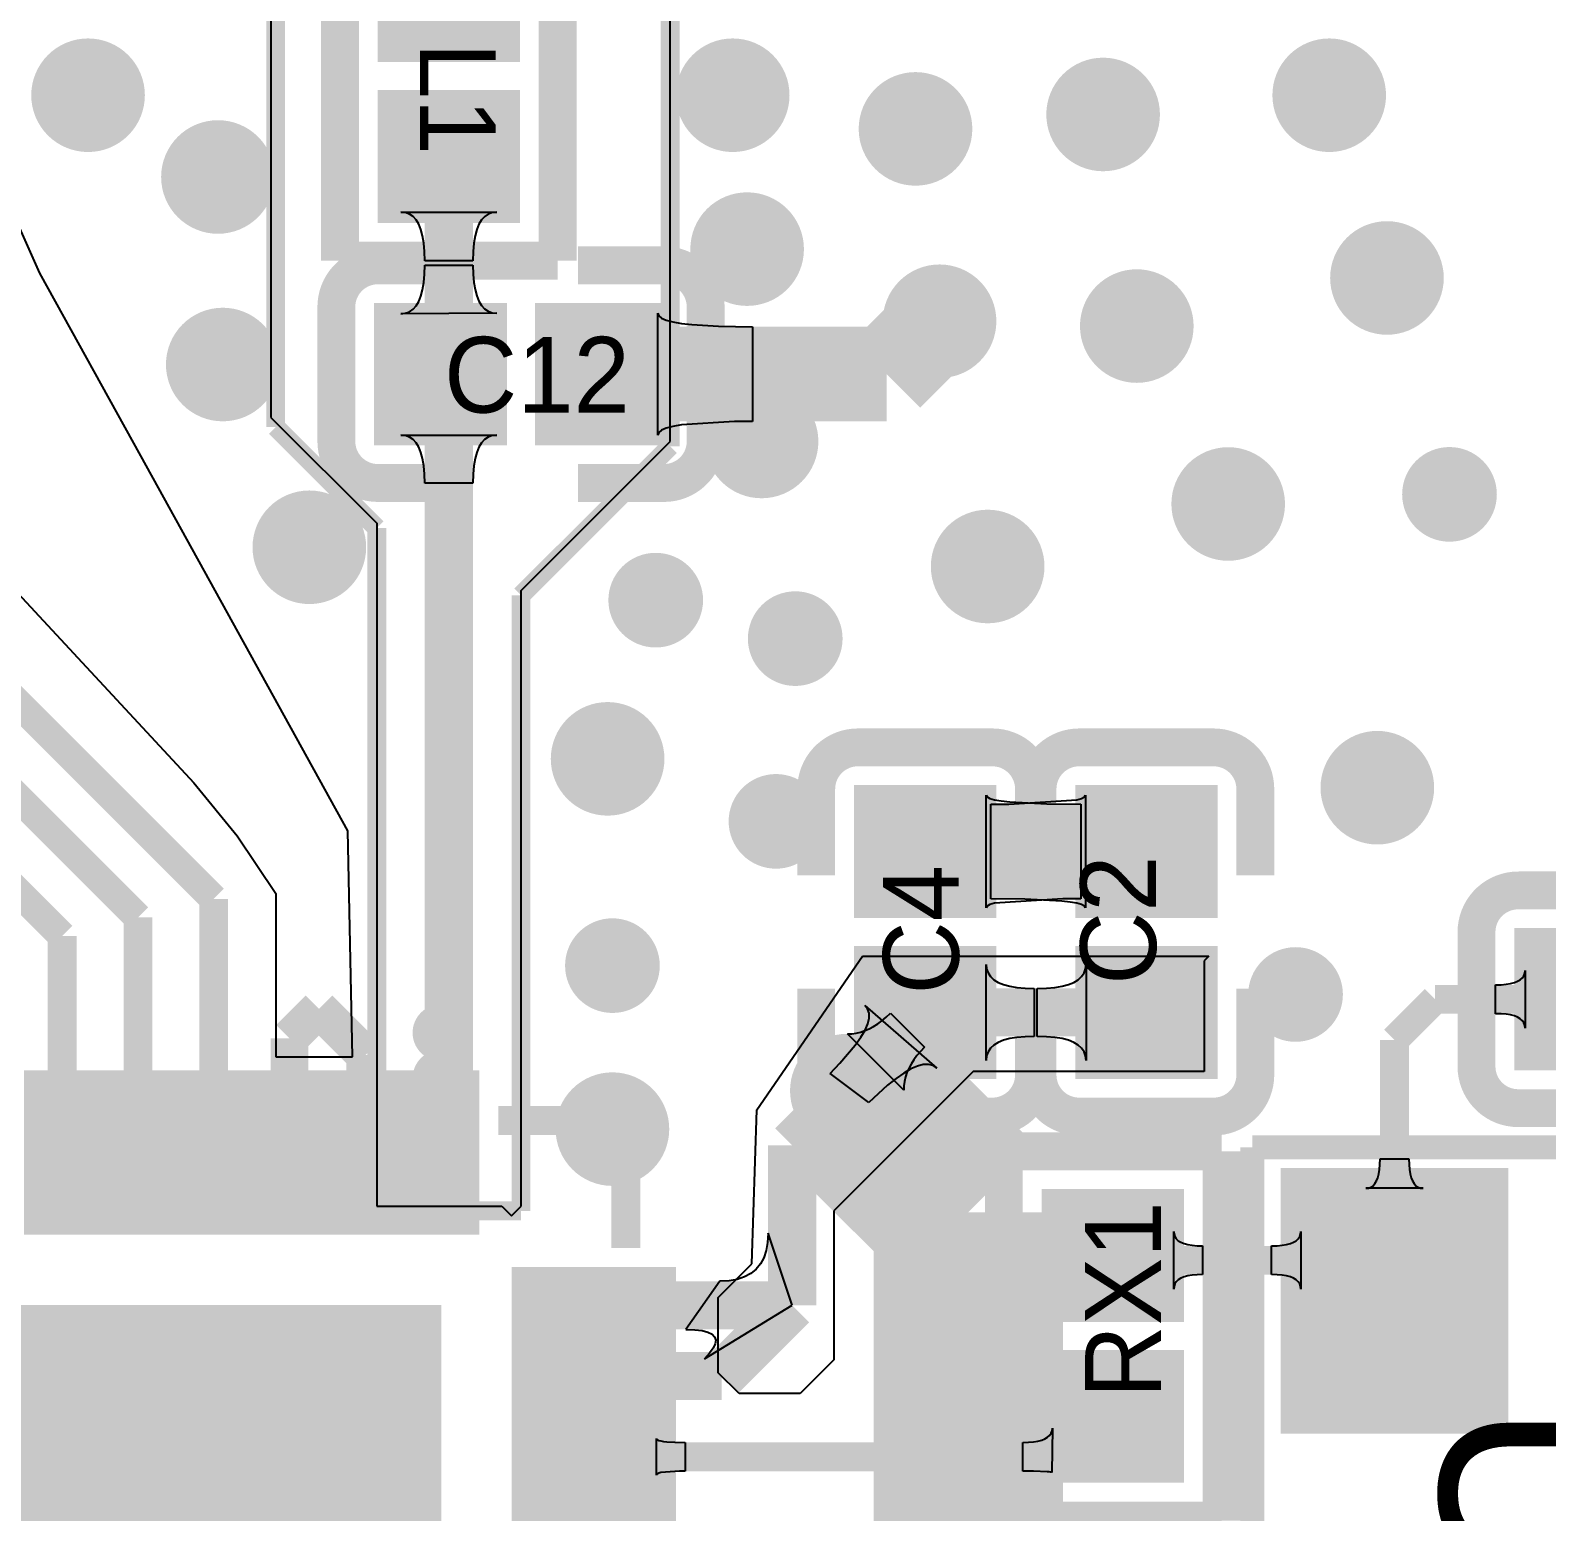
# Model space of a CAD drawing. Extents: x 53.3 to 135, y 28 to 125.4.
# Drawn here: x 102.08 to 110.09, y 92.98 to 100.8 of the extents above; entities that cross this region are included whole.
import ezdxf

# ---------------------------------------------------------------- set-up
doc = ezdxf.new("R2010")
doc.units = 0
doc.header["$MEASUREMENT"] = 0
for name, color, linetype in [('BOTTOMLAYER', 5, 'CONTINUOUS'), ('MECHANICAL15', 56, 'CONTINUOUS'), ('MULTILAYER', 9, 'CONTINUOUS'), ('TOPLAYER', 1, 'CONTINUOUS'), ('TOPOVERLAY', 2, 'CONTINUOUS'), ('TOPPASTE', 8, 'CONTINUOUS'), ('TOPSOLDER', 216, 'CONTINUOUS')]:
    doc.layers.add(name, color=color, linetype=linetype)

msp = doc.modelspace()

# ---------------------------------------------------------------- linework, layer by layer
at = {"layer": 'BOTTOMLAYER'}
for points, const_width in [([(102.2374, 100.457, 1), (102.5374, 100.457, 1)], 0.299999), ([(105.641, 100.457, 1), (105.941, 100.457, 1)], 0.299999), ([(108.7906, 100.457, 1), (109.0906, 100.457, 1)], 0.299999), ([(107.5968, 100.3554, 1), (107.8968, 100.3554, 1)], 0.299999), ([(106.6062, 100.2792, 1), (106.9062, 100.2792, 1)], 0.299999), ([(102.9232, 100.0252, 1), (103.2232, 100.0252, 1)], 0.299999), ([(105.7172, 99.6442, 1), (106.0172, 99.6442, 1)], 0.299999), ([(109.0954, 99.4918, 1), (109.3954, 99.4918, 1)], 0.299999), ([(106.7332, 99.2632, 1), (107.0332, 99.2632, 1)], 0.299999), ([(107.7746, 99.2378, 1), (108.0746, 99.2378, 1)], 0.299999), ([(102.9486, 99.0346, 1), (103.2486, 99.0346, 1)], 0.299999), ([(105.7934, 98.6282, 1), (106.0934, 98.6282, 1)], 0.299999), ([(108.2572, 98.298, 1), (108.5572, 98.298, 1)], 0.299999), ([(109.450602, 98.3488, 1), (109.700598, 98.3488, 1)], 0.249999), ([(103.4058, 98.0694, 1), (103.7058, 98.0694, 1)], 0.299999), ([(106.9872, 97.9678, 1), (107.2872, 97.9678, 1)], 0.299999), ([(105.259602, 97.79, 1), (105.509598, 97.79, 1)], 0.249999), ([(105.996202, 97.5868, 1), (106.246198, 97.5868, 1)], 0.249999), ([(104.9806, 96.9518, 1), (105.2806, 96.9518, 1)], 0.299999), ([(109.0446, 96.7994, 1), (109.3446, 96.7994, 1)], 0.299999), ([(105.894602, 96.6216, 1), (106.144598, 96.6216, 1)], 0.249999), ([(107.240802, 96.4946, 1), (107.490798, 96.4946, 1)], 0.249999), ([(105.031002, 95.8596, 1), (105.280998, 95.8596, 1)], 0.249999), ([(108.637802, 95.7072, 1), (108.887798, 95.7072, 1)], 0.249999), ([(106.243798, 95.1992, 1), (106.543798, 95.1992, 1)], 0.299999), ([(105.006, 94.996, 1), (105.306, 94.996, 1)], 0.299999), ([(102.466, 93.5736, 1), (102.766, 93.5736, 1)], 0.299999), ([(103.355, 93.599, 1), (103.655, 93.599, 1)], 0.299999)]:
    msp.add_lwpolyline(points, format="xyb", close=True, dxfattribs=dict(at, const_width=const_width))
at = {"layer": 'BOTTOMLAYER', "const_width": 1.000001}
for points in [[(106.393798, 95.1992), (107.0356, 94.557398)], [(107.0356, 89.5858), (107.0356, 94.557398)]]:
    msp.add_lwpolyline(points, dxfattribs=at)
at = {"layer": 'MECHANICAL15'}
for points, const_width in [([(104.325801, 95.265367, 1), (104.175941, 95.265367, 1)], 0.150012), ([(104.138438, 95.265367, 1), (104.213444, 95.265367, 1)], 0.075006), ([(104.288298, 95.265367, 1), (104.363304, 95.265367, 1)], 0.075006)]:
    msp.add_lwpolyline(points, format="xyb", close=True, dxfattribs=dict(at, const_width=const_width))
at = {"layer": 'MULTILAYER'}
for points, const_width in [([(102.2374, 100.457, 1), (102.5374, 100.457, 1)], 0.299999), ([(105.641, 100.457, 1), (105.941, 100.457, 1)], 0.299999), ([(108.7906, 100.457, 1), (109.0906, 100.457, 1)], 0.299999), ([(107.5968, 100.3554, 1), (107.8968, 100.3554, 1)], 0.299999), ([(106.6062, 100.2792, 1), (106.9062, 100.2792, 1)], 0.299999), ([(102.9232, 100.0252, 1), (103.2232, 100.0252, 1)], 0.299999), ([(105.7172, 99.6442, 1), (106.0172, 99.6442, 1)], 0.299999), ([(109.0954, 99.4918, 1), (109.3954, 99.4918, 1)], 0.299999), ([(106.7332, 99.2632, 1), (107.0332, 99.2632, 1)], 0.299999), ([(107.7746, 99.2378, 1), (108.0746, 99.2378, 1)], 0.299999), ([(102.9486, 99.0346, 1), (103.2486, 99.0346, 1)], 0.299999), ([(105.7934, 98.6282, 1), (106.0934, 98.6282, 1)], 0.299999), ([(108.2572, 98.298, 1), (108.5572, 98.298, 1)], 0.299999), ([(109.450602, 98.3488, 1), (109.700598, 98.3488, 1)], 0.249999), ([(103.4058, 98.0694, 1), (103.7058, 98.0694, 1)], 0.299999), ([(106.9872, 97.9678, 1), (107.2872, 97.9678, 1)], 0.299999), ([(105.259602, 97.79, 1), (105.509598, 97.79, 1)], 0.249999), ([(105.996202, 97.5868, 1), (106.246198, 97.5868, 1)], 0.249999), ([(104.9806, 96.9518, 1), (105.2806, 96.9518, 1)], 0.299999), ([(109.0446, 96.7994, 1), (109.3446, 96.7994, 1)], 0.299999), ([(105.894602, 96.6216, 1), (106.144598, 96.6216, 1)], 0.249999), ([(107.240802, 96.4946, 1), (107.490798, 96.4946, 1)], 0.249999), ([(105.031002, 95.8596, 1), (105.280998, 95.8596, 1)], 0.249999), ([(108.637802, 95.7072, 1), (108.887798, 95.7072, 1)], 0.249999), ([(106.243798, 95.1992, 1), (106.543798, 95.1992, 1)], 0.299999), ([(105.006, 94.996, 1), (105.306, 94.996, 1)], 0.299999), ([(102.466, 93.5736, 1), (102.766, 93.5736, 1)], 0.299999), ([(103.355, 93.599, 1), (103.655, 93.599, 1)], 0.299999)]:
    msp.add_lwpolyline(points, format="xyb", close=True, dxfattribs=dict(at, const_width=const_width))
at = {"layer": 'TOPLAYER'}
for p, q in [((103.3526, 104.775), (103.3526, 98.7552)), ((105.4608, 98.6282), (105.4608, 102.8192)), ((102.1334, 99.5172), (101.7016, 100.4824)), ((104.06253, 99.837126), (104.0384, 99.839696)), ((104.0384, 99.839696), (104.5464, 99.839696)), ((104.08412, 99.829414), (104.06253, 99.837126)), ((104.52227, 99.837126), (104.50068, 99.829414)), ((104.5464, 99.839696), (104.52227, 99.837126)), ((104.10317, 99.816562), (104.08412, 99.829414)), ((104.11968, 99.798568), (104.10317, 99.816562)), ((104.13365, 99.775434), (104.11968, 99.798568)), ((104.14508, 99.747159), (104.13365, 99.775434)), ((104.45115, 99.775434), (104.43972, 99.747159)), ((104.46512, 99.798568), (104.45115, 99.775434)), ((104.48163, 99.816562), (104.46512, 99.798568)), ((104.50068, 99.829414), (104.48163, 99.816562)), ((104.15397, 99.713743), (104.14508, 99.747159)), ((104.16032, 99.675185), (104.15397, 99.713743)), ((104.43083, 99.713743), (104.42448, 99.675185)), ((104.43972, 99.747159), (104.43083, 99.713743)), ((100.33, 99.6442), (102.9462, 96.8248)), ((104.16413, 99.631487), (104.16032, 99.675185)), ((104.1654, 99.582648), (104.16413, 99.631487)), ((104.42067, 99.631487), (104.4194, 99.582648)), ((104.42448, 99.675185), (104.42067, 99.631487)), ((102.6668, 98.552), (102.1334, 99.5172)), ((104.16413, 99.511053), (104.1654, 99.559755)), ((104.4194, 99.582648), (104.1654, 99.582648)), ((104.1654, 99.559755), (104.4194, 99.559755)), ((104.4194, 99.559755), (104.42066, 99.511495)), ((104.15397, 99.428981), (104.16032, 99.467462)), ((104.16032, 99.467462), (104.16413, 99.511053)), ((104.42066, 99.511495), (104.424437, 99.468315)), ((104.424437, 99.468315), (104.430736, 99.430215)), ((104.11968, 99.344201), (104.13365, 99.36735)), ((104.13365, 99.36735), (104.14508, 99.39561)), ((104.14508, 99.39561), (104.15397, 99.428981)), ((104.430736, 99.430215), (104.439552, 99.397195)), ((104.439552, 99.397195), (104.450888, 99.369255)), ((104.450888, 99.369255), (104.464742, 99.346395)), ((104.545351, 99.305755), (104.0384, 99.302707)), ((104.0384, 99.302707), (104.06253, 99.305415)), ((104.06253, 99.305415), (104.08412, 99.313233)), ((104.08412, 99.313233), (104.10317, 99.326162)), ((104.10317, 99.326162), (104.11968, 99.344201)), ((104.464742, 99.346395), (104.481117, 99.328615)), ((104.481117, 99.328615), (104.500009, 99.315915)), ((104.500009, 99.315915), (104.521419, 99.308295)), ((104.521419, 99.308295), (104.545351, 99.305755)), ((105.395352, 98.66185), (105.395352, 99.305755)), ((105.395352, 99.305755), (105.400353, 99.292085)), ((105.400353, 99.292085), (105.415352, 99.279852)), ((105.415352, 99.279852), (105.440353, 99.26906)), ((105.440353, 99.26906), (105.475352, 99.259705)), ((105.475352, 99.259705), (105.520353, 99.25179)), ((105.520353, 99.25179), (105.575351, 99.245313)), ((105.575351, 99.245313), (105.715351, 99.23668)), ((105.715351, 99.23668), (105.895351, 99.233802)), ((105.895351, 99.233802), (105.895351, 98.733803)), ((103.3526, 98.7552), (103.9114, 98.1964)), ((105.520353, 98.715815), (105.475352, 98.7079)), ((105.800352, 98.733084), (105.520353, 98.715815)), ((105.895351, 98.733803), (105.800352, 98.733084)), ((104.06253, 98.65931), (104.0384, 98.66185)), ((104.0384, 98.66185), (104.545351, 98.66185)), ((104.08412, 98.65169), (104.06253, 98.65931)), ((104.10317, 98.63899), (104.08412, 98.65169)), ((104.11968, 98.62121), (104.10317, 98.63899)), ((104.481117, 98.63899), (104.464742, 98.62121)), ((104.500009, 98.65169), (104.481117, 98.63899)), ((104.521419, 98.65931), (104.500009, 98.65169)), ((104.545351, 98.66185), (104.521419, 98.65931)), ((105.400353, 98.67552), (105.395352, 98.66185)), ((105.415352, 98.687753), (105.400353, 98.67552)), ((105.440353, 98.698545), (105.415352, 98.687753)), ((105.475352, 98.7079), (105.440353, 98.698545)), ((104.13365, 98.59835), (104.11968, 98.62121)), ((104.14508, 98.57041), (104.13365, 98.59835)), ((104.15397, 98.53739), (104.14508, 98.57041)), ((104.439552, 98.57041), (104.430736, 98.53739)), ((104.450888, 98.59835), (104.439552, 98.57041)), ((104.464742, 98.62121), (104.450888, 98.59835)), ((104.6734, 97.8408), (105.4608, 98.6282)), ((103.759, 96.5708), (102.6668, 98.552)), ((104.16032, 98.49929), (104.15397, 98.53739)), ((104.16413, 98.45611), (104.16032, 98.49929)), ((104.424437, 98.49929), (104.42066, 98.45611)), ((104.430736, 98.53739), (104.424437, 98.49929)), ((104.1654, 98.40785), (104.16413, 98.45611)), ((104.4194, 98.40785), (104.1654, 98.40785)), ((104.42066, 98.45611), (104.4194, 98.40785)), ((103.9114, 98.1964), (103.9114, 94.5896)), ((104.6734, 94.5896), (104.6734, 97.8408)), ((102.9462, 96.8248), (103.1748, 96.5454)), ((107.12895, 96.165449), (107.12895, 96.759352)), ((107.12895, 96.759352), (107.133951, 96.750431)), ((107.133951, 96.750431), (107.14895, 96.742448)), ((107.14895, 96.742448), (107.173949, 96.735407)), ((107.173949, 96.735407), (107.20895, 96.729304)), ((107.20895, 96.729304), (107.253949, 96.724137)), ((107.248447, 96.71287), (107.608446, 96.735407)), ((107.253949, 96.724137), (107.448949, 96.714277)), ((107.448949, 96.714277), (107.628949, 96.7124)), ((107.608446, 96.735407), (107.633445, 96.742448)), ((107.633445, 96.742448), (107.648446, 96.750431)), ((107.648446, 96.750431), (107.653445, 96.759352)), ((107.653445, 96.759352), (107.653445, 96.165449)), ((107.153446, 96.7124), (107.248447, 96.71287)), ((107.153446, 96.212401), (107.153446, 96.7124)), ((107.628949, 96.7124), (107.628949, 96.212401)), ((103.7844, 95.377), (103.759, 96.5708)), ((103.1748, 96.5454), (103.378, 96.2406)), ((103.378, 96.2406), (103.378, 95.377)), ((107.133949, 96.174369), (107.12895, 96.165449)), ((107.14895, 96.182353), (107.133949, 96.174369)), ((107.173949, 96.189394), (107.14895, 96.182353)), ((107.333445, 96.210524), (107.153446, 96.212401)), ((107.533951, 96.211931), (107.173949, 96.189394)), ((107.528446, 96.200664), (107.333445, 96.210524)), ((107.573445, 96.195497), (107.528446, 96.200664)), ((107.628949, 96.212401), (107.533951, 96.211931)), ((107.608446, 96.189394), (107.573445, 96.195497)), ((107.633445, 96.182353), (107.608446, 96.189394)), ((107.648446, 96.174369), (107.633445, 96.182353)), ((107.653445, 96.165449), (107.648446, 96.174369)), ((105.918, 95.0976), (106.4768, 95.9104)), ((106.4768, 95.9104), (108.3056, 95.9104)), ((107.12895, 95.3584), (107.12895, 95.8664)), ((107.12895, 95.8664), (107.13149, 95.84227)), ((107.13149, 95.84227), (107.13911, 95.82068)), ((107.646211, 95.82068), (107.653922, 95.84227)), ((107.653922, 95.84227), (107.656493, 95.8664)), ((107.656493, 95.8664), (107.656493, 95.3584)), ((108.3056, 95.9104), (108.2802, 95.885)), ((108.2802, 95.885), (108.2802, 95.3008)), ((109.972747, 95.819359), (109.974296, 95.833799)), ((109.974296, 95.833799), (109.974296, 95.529796)), ((107.13911, 95.82068), (107.15181, 95.80163)), ((107.15181, 95.80163), (107.16959, 95.78512)), ((107.16959, 95.78512), (107.19245, 95.77115)), ((107.19245, 95.77115), (107.22039, 95.75972)), ((107.22039, 95.75972), (107.25341, 95.75083)), ((107.530539, 95.75083), (107.563956, 95.75972)), ((107.563956, 95.75972), (107.592231, 95.77115)), ((107.592231, 95.77115), (107.615365, 95.78512)), ((107.615365, 95.78512), (107.633359, 95.80163)), ((107.633359, 95.80163), (107.646211, 95.82068)), ((109.819247, 95.757797), (109.848706, 95.758559)), ((109.819247, 95.605798), (109.819247, 95.757797)), ((109.848706, 95.758559), (109.875063, 95.760837)), ((109.875063, 95.760837), (109.898322, 95.764637)), ((109.898322, 95.764637), (109.91848, 95.769958)), ((109.91848, 95.769958), (109.935533, 95.776799)), ((109.935533, 95.776799), (109.949488, 95.785158)), ((109.949488, 95.785158), (109.960341, 95.795038)), ((109.960341, 95.795038), (109.968093, 95.806438)), ((109.968093, 95.806438), (109.972747, 95.819359)), ((107.25341, 95.75083), (107.29151, 95.74448)), ((107.29151, 95.74448), (107.33469, 95.74067)), ((107.33469, 95.74067), (107.38295, 95.7394)), ((107.38295, 95.7394), (107.38295, 95.4854)), ((107.399445, 95.7394), (107.448284, 95.74067)), ((107.399445, 95.4854), (107.399445, 95.7394)), ((107.448284, 95.74067), (107.491982, 95.74448)), ((107.491982, 95.74448), (107.530539, 95.75083)), ((106.503272, 95.63129), (106.488093, 95.649656)), ((106.488093, 95.649656), (106.869255, 95.318496)), ((106.511019, 95.609021), (106.503272, 95.63129)), ((106.511334, 95.582854), (106.511019, 95.609021)), ((106.601313, 95.587495), (106.62346, 95.608468)), ((106.62346, 95.608468), (106.803066, 95.428862)), ((109.848706, 95.605036), (109.819247, 95.605798)), ((109.875063, 95.602758), (109.848706, 95.605036)), ((109.898322, 95.598958), (109.875063, 95.602758)), ((109.91848, 95.593637), (109.898322, 95.598958)), ((109.935533, 95.586796), (109.91848, 95.593637)), ((106.466008, 95.508531), (106.488847, 95.516111)), ((106.467686, 95.480942), (106.489668, 95.518813)), ((106.488847, 95.516111), (106.511573, 95.525923)), ((106.489668, 95.518813), (106.504217, 95.552783)), ((106.504217, 95.552783), (106.511334, 95.582854)), ((106.511573, 95.525923), (106.534181, 95.537967)), ((106.534181, 95.537967), (106.556673, 95.552245)), ((106.556673, 95.552245), (106.57905, 95.568752)), ((106.57905, 95.568752), (106.601313, 95.587495)), ((109.949488, 95.578437), (109.935533, 95.586796)), ((109.960341, 95.568557), (109.949488, 95.578437)), ((109.968093, 95.557157), (109.960341, 95.568557)), ((109.972747, 95.544236), (109.968093, 95.557157)), ((109.974296, 95.529796), (109.972747, 95.544236)), ((106.357148, 95.343922), (106.438273, 95.439169)), ((106.396798, 95.499184), (106.419983, 95.500068)), ((106.693782, 95.2022), (106.396798, 95.499184)), ((106.419983, 95.500068), (106.443054, 95.503185)), ((106.438273, 95.439169), (106.467686, 95.480942)), ((106.443054, 95.503185), (106.466008, 95.508531)), ((107.16959, 95.43968), (107.15181, 95.42317)), ((107.19245, 95.45365), (107.16959, 95.43968)), ((107.22039, 95.46508), (107.19245, 95.45365)), ((107.25341, 95.47397), (107.22039, 95.46508)), ((107.29151, 95.48032), (107.25341, 95.47397)), ((107.33469, 95.48413), (107.29151, 95.48032)), ((107.38295, 95.4854), (107.33469, 95.48413)), ((107.448284, 95.48413), (107.399445, 95.4854)), ((107.491982, 95.48032), (107.448284, 95.48413)), ((107.530539, 95.47397), (107.491982, 95.48032)), ((107.563956, 95.46508), (107.530539, 95.47397)), ((107.592231, 95.45365), (107.563956, 95.46508)), ((107.615365, 95.43968), (107.592231, 95.45365)), ((107.633359, 95.42317), (107.615365, 95.43968)), ((103.378, 95.377), (103.7844, 95.377)), ((106.746843, 95.362075), (106.732565, 95.339583)), ((106.76335, 95.384452), (106.746843, 95.362075)), ((106.782093, 95.406715), (106.76335, 95.384452)), ((106.803066, 95.428862), (106.782093, 95.406715)), ((107.13149, 95.38253), (107.12895, 95.3584)), ((107.13911, 95.40412), (107.13149, 95.38253)), ((107.15181, 95.42317), (107.13911, 95.40412)), ((107.646211, 95.40412), (107.633359, 95.42317)), ((107.653922, 95.38253), (107.646211, 95.40412)), ((107.656493, 95.3584), (107.653922, 95.38253)), ((106.305439, 95.290447), (106.357148, 95.343922)), ((106.510046, 95.135842), (106.305439, 95.290447)), ((107.061, 95.3008), (106.3244, 94.5642)), ((106.694592, 95.292141), (106.653564, 95.26347)), ((106.732217, 95.313873), (106.694592, 95.292141)), ((106.710709, 95.294249), (106.703129, 95.27141)), ((106.720521, 95.316975), (106.710709, 95.294249)), ((106.732565, 95.339583), (106.720521, 95.316975)), ((106.766434, 95.328671), (106.732217, 95.313873)), ((106.797249, 95.336533), (106.766434, 95.328671)), ((106.824656, 95.337457), (106.797249, 95.336533)), ((106.848659, 95.331445), (106.824656, 95.337457)), ((106.869255, 95.318496), (106.848659, 95.331445)), ((108.2802, 95.3008), (107.061, 95.3008)), ((106.609129, 95.227864), (106.510046, 95.135842)), ((106.653564, 95.26347), (106.609129, 95.227864)), ((106.694666, 95.225385), (106.693782, 95.2022)), ((106.697783, 95.248456), (106.694666, 95.225385)), ((106.703129, 95.27141), (106.697783, 95.248456)), ((105.8926, 94.2848), (105.918, 95.0976)), ((109.20616, 94.782536), (109.208438, 94.808893)), ((109.208438, 94.808893), (109.2092, 94.838352)), ((109.2092, 94.838352), (109.361199, 94.838352)), ((109.361199, 94.838352), (109.361961, 94.808893)), ((109.361961, 94.808893), (109.364239, 94.782536)), ((109.181839, 94.708111), (109.190198, 94.722066)), ((109.190198, 94.722066), (109.197038, 94.73912)), ((109.197038, 94.73912), (109.20236, 94.759277)), ((109.20236, 94.759277), (109.20616, 94.782536)), ((109.364239, 94.782536), (109.368039, 94.759277)), ((109.368039, 94.759277), (109.37336, 94.73912)), ((109.37336, 94.73912), (109.3802, 94.722066)), ((109.3802, 94.722066), (109.388559, 94.708111)), ((109.133198, 94.683303), (109.147638, 94.684853)), ((109.4372, 94.683303), (109.133198, 94.683303)), ((109.147638, 94.684853), (109.160559, 94.689506)), ((109.160559, 94.689506), (109.171958, 94.697258)), ((109.171958, 94.697258), (109.181839, 94.708111)), ((109.388559, 94.708111), (109.39844, 94.697258)), ((109.39844, 94.697258), (109.40984, 94.689506)), ((109.40984, 94.689506), (109.422761, 94.684853)), ((109.422761, 94.684853), (109.4372, 94.683303)), ((103.9114, 94.5896), (104.5718, 94.5896)), ((104.5718, 94.5896), (104.6226, 94.5388)), ((104.6226, 94.5388), (104.6734, 94.5896)), ((106.3244, 94.5642), (106.3244, 93.7768)), ((105.975379, 94.398059), (105.967759, 94.354879)), ((105.977919, 94.446319), (105.975379, 94.398059)), ((106.104919, 94.065319), (105.977919, 94.446319)), ((108.119553, 94.151399), (108.119553, 94.455402)), ((108.119553, 94.455402), (108.121072, 94.440962)), ((108.121072, 94.440962), (108.125633, 94.428041)), ((108.125633, 94.428041), (108.133233, 94.416641)), ((108.133233, 94.416641), (108.143873, 94.406761)), ((108.143873, 94.406761), (108.157554, 94.398401)), ((108.157554, 94.398401), (108.174272, 94.391561)), ((108.73548, 94.391561), (108.752533, 94.398401)), ((108.752533, 94.398401), (108.766488, 94.406761)), ((108.766488, 94.406761), (108.777341, 94.416641)), ((108.777341, 94.416641), (108.785094, 94.428041)), ((108.785094, 94.428041), (108.789747, 94.440962)), ((108.789747, 94.440962), (108.791296, 94.455402)), ((108.791296, 94.455402), (108.791296, 94.151399)), ((105.955059, 94.316779), (105.937279, 94.283759)), ((105.967759, 94.354879), (105.955059, 94.316779)), ((108.174272, 94.391561), (108.194033, 94.38624)), ((108.194033, 94.38624), (108.216835, 94.38244)), ((108.216835, 94.38244), (108.242674, 94.380162)), ((108.242674, 94.380162), (108.271554, 94.3794)), ((108.271554, 94.3794), (108.271554, 94.227401)), ((108.636247, 94.3794), (108.665706, 94.380162)), ((108.636247, 94.227401), (108.636247, 94.3794)), ((108.665706, 94.380162), (108.692064, 94.38244)), ((108.692064, 94.38244), (108.715322, 94.38624)), ((108.715322, 94.38624), (108.73548, 94.391561)), ((105.7148, 94.107), (105.8926, 94.2848)), ((105.886479, 94.232959), (105.853459, 94.215179)), ((105.914419, 94.255819), (105.886479, 94.232959)), ((105.937279, 94.283759), (105.914419, 94.255819)), ((105.723919, 94.192319), (105.544313, 93.938319)), ((105.772179, 94.194859), (105.723919, 94.192319)), ((105.815359, 94.202479), (105.772179, 94.194859)), ((105.853459, 94.215179), (105.815359, 94.202479)), ((108.121072, 94.165839), (108.119553, 94.151399)), ((108.125633, 94.17876), (108.121072, 94.165839)), ((108.133233, 94.19016), (108.125633, 94.17876)), ((108.143873, 94.20004), (108.133233, 94.19016)), ((108.157554, 94.208399), (108.143873, 94.20004)), ((108.174272, 94.21524), (108.157554, 94.208399)), ((108.194033, 94.220561), (108.174272, 94.21524)), ((108.216835, 94.224361), (108.194033, 94.220561)), ((108.242674, 94.226639), (108.216835, 94.224361)), ((108.271554, 94.227401), (108.242674, 94.226639)), ((108.665706, 94.226639), (108.636247, 94.227401)), ((108.692064, 94.224361), (108.665706, 94.226639)), ((108.715322, 94.220561), (108.692064, 94.224361)), ((108.73548, 94.21524), (108.715322, 94.220561)), ((108.752533, 94.208399), (108.73548, 94.21524)), ((108.766488, 94.20004), (108.752533, 94.208399)), ((108.777341, 94.19016), (108.766488, 94.20004)), ((108.785094, 94.17876), (108.777341, 94.19016)), ((108.789747, 94.165839), (108.785094, 94.17876)), ((108.791296, 94.151399), (108.789747, 94.165839)), ((105.7148, 93.709439), (105.7148, 94.107)), ((105.642118, 93.782121), (106.104919, 94.065319)), ((105.544313, 93.938319), (105.591011, 93.936757)), ((105.591011, 93.936757), (105.629507, 93.93207)), ((105.629507, 93.93207), (105.659796, 93.92426)), ((105.659796, 93.92426), (105.681882, 93.913328)), ((105.681882, 93.913328), (105.695765, 93.899269)), ((105.688188, 93.838352), (105.669255, 93.811799)), ((105.698917, 93.861783), (105.688188, 93.838352)), ((105.695765, 93.899269), (105.701442, 93.882088)), ((105.701442, 93.882088), (105.698917, 93.861783)), ((105.669255, 93.811799), (105.642118, 93.782121)), ((106.3244, 93.7768), (106.1466, 93.599)), ((105.825239, 93.599), (105.7148, 93.709439)), ((106.1466, 93.599), (105.825239, 93.599)), ((105.387839, 93.168368), (105.387839, 93.362272)), ((105.387839, 93.362272), (105.389357, 93.358292)), ((105.389357, 93.358292), (105.393919, 93.354731)), ((105.393919, 93.354731), (105.401519, 93.351586)), ((105.401519, 93.351586), (105.412159, 93.348863)), ((107.402307, 93.34816), (107.422406, 93.353481)), ((107.422406, 93.353481), (107.439442, 93.360321)), ((107.439442, 93.360321), (107.453415, 93.36868)), ((107.453415, 93.36868), (107.464327, 93.378561)), ((107.464327, 93.378561), (107.472178, 93.389961)), ((107.472178, 93.389961), (107.476968, 93.402882)), ((107.478695, 93.417321), (107.475647, 93.181848)), ((107.476968, 93.402882), (107.478695, 93.417321)), ((105.412159, 93.348863), (105.425839, 93.34656)), ((105.425839, 93.34656), (105.442558, 93.344672)), ((105.442558, 93.344672), (105.48512, 93.342158)), ((105.48512, 93.342158), (105.53984, 93.341322)), ((105.53984, 93.341322), (105.53984, 93.189318)), ((107.323646, 93.341322), (107.352927, 93.342082)), ((107.323646, 93.189318), (107.323646, 93.341322)), ((107.352927, 93.342082), (107.37915, 93.34436)), ((107.37915, 93.34436), (107.402307, 93.34816)), ((105.389357, 93.172349), (105.387839, 93.168368)), ((105.393919, 93.17591), (105.389357, 93.172349)), ((105.401519, 93.179054), (105.393919, 93.17591)), ((105.412159, 93.181777), (105.401519, 93.179054)), ((105.51096, 93.18911), (105.412159, 93.181777)), ((105.53984, 93.189318), (105.51096, 93.18911)), ((107.378365, 93.189021), (107.323646, 93.189318)), ((107.451327, 93.186631), (107.378365, 93.189021)), ((107.461967, 93.185658), (107.451327, 93.186631)), ((107.469567, 93.184538), (107.461967, 93.185658)), ((107.474128, 93.183268), (107.469567, 93.184538)), ((107.475647, 93.181848), (107.474128, 93.183268))]:
    msp.add_line(p, q, dxfattribs=at)
for points, const_width in [([(102.2374, 100.457, 1), (102.5374, 100.457, 1)], 0.299999), ([(105.641, 100.457, 1), (105.941, 100.457, 1)], 0.299999), ([(108.7906, 100.457, 1), (109.0906, 100.457, 1)], 0.299999), ([(107.5968, 100.3554, 1), (107.8968, 100.3554, 1)], 0.299999), ([(106.6062, 100.2792, 1), (106.9062, 100.2792, 1)], 0.299999), ([(102.9232, 100.0252, 1), (103.2232, 100.0252, 1)], 0.299999), ([(105.7172, 99.6442, 1), (106.0172, 99.6442, 1)], 0.299999), ([(109.0954, 99.4918, 1), (109.3954, 99.4918, 1)], 0.299999), ([(106.7332, 99.2632, 1), (107.0332, 99.2632, 1)], 0.299999), ([(107.7746, 99.2378, 1), (108.0746, 99.2378, 1)], 0.299999), ([(102.9486, 99.0346, 1), (103.2486, 99.0346, 1)], 0.299999), ([(105.7934, 98.6282, 1), (106.0934, 98.6282, 1)], 0.299999), ([(108.2572, 98.298, 1), (108.5572, 98.298, 1)], 0.299999), ([(109.450602, 98.3488, 1), (109.700598, 98.3488, 1)], 0.249999), ([(103.4058, 98.0694, 1), (103.7058, 98.0694, 1)], 0.299999), ([(106.9872, 97.9678, 1), (107.2872, 97.9678, 1)], 0.299999), ([(105.259602, 97.79, 1), (105.509598, 97.79, 1)], 0.249999), ([(105.996202, 97.5868, 1), (106.246198, 97.5868, 1)], 0.249999), ([(104.9806, 96.9518, 1), (105.2806, 96.9518, 1)], 0.299999), ([(109.0446, 96.7994, 1), (109.3446, 96.7994, 1)], 0.299999), ([(105.894602, 96.6216, 1), (106.144598, 96.6216, 1)], 0.249999), ([(107.240802, 96.4946, 1), (107.490798, 96.4946, 1)], 0.249999), ([(105.031002, 95.8596, 1), (105.280998, 95.8596, 1)], 0.249999), ([(108.637802, 95.7072, 1), (108.887798, 95.7072, 1)], 0.249999), ([(106.243798, 95.1992, 1), (106.543798, 95.1992, 1)], 0.299999), ([(105.006, 94.996, 1), (105.306, 94.996, 1)], 0.299999), ([(102.466, 93.5736, 1), (102.766, 93.5736, 1)], 0.299999), ([(103.355, 93.599, 1), (103.655, 93.599, 1)], 0.299999)]:
    msp.add_lwpolyline(points, format="xyb", close=True, dxfattribs=dict(at, const_width=const_width))
for points, const_width in [([(104.2924, 94.872835), (104.2924, 100.1336)], 0.254), ([(106.603803, 98.983803), (106.8832, 99.2632)], 0.499999), ([(105.0984, 98.983803), (106.603803, 98.983803)], 0.499999), ([(100.457, 98.806), (103.050873, 96.212127)], 0.152001), ([(100.311199, 98.453999), (102.650874, 96.114324)], 0.152001), ([(100.165398, 98.101998), (102.250875, 96.016521)], 0.152001), ([(106.806997, 96.4624), (107.975397, 96.4624)], 0.499999), ([(103.050873, 95.203035), (103.050873, 96.212127)], 0.152001), ([(102.650874, 95.203035), (102.650874, 96.114324)], 0.152001), ([(102.250875, 95.203035), (102.250875, 96.016521)], 0.152001), ([(109.285199, 95.467599), (109.499397, 95.681797)], 0.152001), ([(109.499397, 95.681797), (110.2682, 95.681797)], 0.152001), ([(103.450873, 95.475273), (103.6066, 95.631)], 0.2), ([(103.6066, 95.631), (103.850872, 95.386728)], 0.2), ([(106.104919, 94.910321), (106.806997, 95.6124)], 0.254), ([(106.806997, 95.6124), (107.949997, 95.6124)], 0.254), ([(103.450873, 94.872835), (103.450873, 95.475273)], 0.2), ([(109.285199, 94.0894), (109.285199, 95.467599)], 0.152001), ([(103.850872, 94.872835), (103.850872, 95.386728)], 0.2), ([(106.104919, 94.065319), (106.104919, 94.910321)], 0.254), ([(107.7976, 94.3034), (108.929599, 94.3034)], 0.152001), ([(105.058388, 94.065319), (106.104919, 94.065319)], 0.254), ([(105.73192, 93.69232), (106.104919, 94.065319)], 0.254), ([(104.8512, 93.69232), (105.73192, 93.69232)], 0.254), ([(105.058388, 93.26532), (107.7976, 93.26532)], 0.152001)]:
    msp.add_lwpolyline(points, dxfattribs=dict(at, const_width=const_width))
for points in [[(103.967399, 101.2836), (103.967399, 100.683601), (104.617401, 101.2836), (104.617401, 100.683601)], [(103.967399, 100.433599), (103.967399, 99.8336), (104.617401, 100.433599), (104.617401, 99.8336)], [(103.9484, 98.658802), (104.548399, 98.658802), (103.9484, 99.308803), (104.548399, 99.308803)], [(104.798401, 98.658802), (105.3984, 98.658802), (104.798401, 99.308803), (105.3984, 99.308803)], [(107.131998, 96.162401), (107.131998, 96.7624), (106.481997, 96.162401), (106.481997, 96.7624)], [(108.300398, 96.162401), (108.300398, 96.7624), (107.650397, 96.162401), (107.650397, 96.7624)], [(110.568199, 96.006798), (109.9682, 96.006798), (110.568199, 95.356797), (109.9682, 95.356797)], [(107.131998, 95.3124), (107.131998, 95.912399), (106.481997, 95.3124), (106.481997, 95.912399)], [(108.300398, 95.3124), (108.300398, 95.912399), (107.650397, 95.3124), (107.650397, 95.912399)], [(102.150875, 95.205334), (102.150875, 94.540337), (102.350875, 95.205334), (102.350875, 94.540337)], [(102.550874, 95.205334), (102.550874, 94.540337), (102.750874, 95.205334), (102.750874, 94.540337)], [(102.950874, 95.205334), (102.950874, 94.540337), (103.150873, 95.205334), (103.150873, 94.540337)], [(103.350873, 95.205334), (103.350873, 94.540337), (103.550872, 95.205334), (103.550872, 94.540337)], [(103.750872, 95.205334), (103.750872, 94.540337), (103.950872, 95.205334), (103.950872, 94.540337)], [(104.150871, 95.205334), (104.150871, 94.540337), (104.350871, 95.205334), (104.350871, 94.540337)], [(109.785198, 93.489402), (109.785198, 94.689399), (108.7852, 93.489402), (108.7852, 94.689399)], [(108.122601, 94.028801), (108.122601, 94.6288), (107.472599, 94.028801), (107.472599, 94.6288)], [(104.725889, 94.165318), (104.725889, 93.965319), (105.390886, 94.165318), (105.390886, 93.965319)], [(99.150876, 93.965324), (99.150876, 88.965324), (104.150876, 93.965324), (104.150876, 88.965324)], [(104.725889, 93.765319), (104.725889, 93.56532), (105.390886, 93.765319), (105.390886, 93.56532)], [(108.122601, 93.1788), (108.122601, 93.778799), (107.472599, 93.1788), (107.472599, 93.778799)], [(104.725889, 93.36532), (104.725889, 93.16532), (105.390886, 93.36532), (105.390886, 93.16532)]]:
    msp.add_solid(points, dxfattribs=at)
at = {"layer": 'TOPOVERLAY'}
for points, const_width in [([(103.378, 98.7044), (103.378, 104.761022)], 0.1), ([(105.4608, 98.6028), (105.4608, 104.7496)], 0.1), ([(103.7174, 99.583603), (103.7174, 101.533602)], 0.2), ([(104.8674, 99.583603), (104.8674, 101.533602)], 0.2), ([(103.7174, 99.583603), (104.8674, 99.583603)], 0.2), ([(103.923399, 99.5588), (104.373401, 99.5588)], 0.2), ([(104.973397, 99.558798), (105.423398, 99.558798)], 0.2), ([(103.698403, 98.628805), (103.698403, 99.338801)], 0.2), ([(105.648397, 98.628799), (105.648397, 99.338795)], 0.2), ([(103.378, 98.7044), (103.9114, 98.171)], 0.1), ([(104.6734, 97.8154), (105.4608, 98.6028)], 0.1), ([(103.923401, 98.408802), (104.373403, 98.408802)], 0.2), ([(104.973399, 98.4088), (105.423401, 98.4088)], 0.2), ([(103.9114, 94.5642), (103.9114, 98.171)], 0.1), ([(104.6734, 94.5642), (104.6734, 97.8154)], 0.1), ([(106.452005, 97.012397), (107.162001, 97.012397)], 0.2), ([(107.620405, 97.012397), (108.330401, 97.012397)], 0.2), ([(106.232002, 96.337397), (106.232002, 96.787398)], 0.2), ([(107.382, 96.337399), (107.382, 96.787401)], 0.2), ([(107.400402, 96.337397), (107.400402, 96.787398)], 0.2), ([(108.5504, 96.337399), (108.5504, 96.787401)], 0.2), ([(109.943199, 96.2568), (110.393201, 96.2568)], 0.2), ([(109.718203, 95.326805), (109.718203, 96.036801)], 0.2), ([(106.232, 95.287399), (106.232, 95.737401)], 0.2), ([(107.381998, 95.287402), (107.381998, 95.737403)], 0.2), ([(107.4004, 95.287399), (107.4004, 95.737401)], 0.2), ([(108.550398, 95.287402), (108.550398, 95.737403)], 0.2), ([(109.943202, 95.106802), (110.393203, 95.106802)], 0.2), ([(104.553385, 95.041542), (105.227095, 95.041542)], 0.1524), ([(105.227095, 94.367858), (105.227095, 95.041542)], 0.1524), ([(106.451999, 95.062403), (107.161995, 95.062403)], 0.2), ([(107.620399, 95.062403), (108.330395, 95.062403)], 0.2), ([(107.2226, 94.878797), (108.3726, 94.878797)], 0.2), ([(107.2226, 92.928798), (107.2226, 94.878797)], 0.2), ([(108.3726, 92.928798), (108.3726, 94.878797)], 0.2), ([(108.535201, 94.899401), (111.805199, 94.899401)], 0.127), ([(108.535201, 91.079399), (108.535201, 94.899401)], 0.127), ([(103.9114, 94.5642), (104.6734, 94.5642)], 0.1), ([(107.2226, 92.928798), (108.3726, 92.928798)], 0.2)]:
    msp.add_lwpolyline(points, dxfattribs=dict(at, const_width=const_width))
at = {"layer": 'TOPOVERLAY', "const_width": 0.2}
for points in [[(103.698398, 99.338801, -0.414214), (103.918398, 99.5588)], [(105.428397, 99.558798, -0.414214), (105.648397, 99.338798)], [(103.918398, 98.408805, -0.414214), (103.698398, 98.628805)], [(105.648397, 98.628797, -0.414214), (105.428397, 98.408797)], [(106.232002, 96.792397, -0.414214), (106.452002, 97.012397)], [(107.162003, 97.012397, -0.414214), (107.382003, 96.792397)], [(107.400402, 96.792397, -0.414214), (107.620402, 97.012397)], [(108.330403, 97.012397, -0.414214), (108.550403, 96.792397)], [(109.718203, 96.036803, -0.414214), (109.938203, 96.256803)], [(106.451999, 95.062398, -0.414214), (106.232, 95.282398)], [(107.381995, 95.282398, -0.414214), (107.161995, 95.062398)], [(107.620399, 95.062398, -0.414214), (107.4004, 95.282398)], [(108.550395, 95.282398, -0.414214), (108.330395, 95.062398)], [(109.938203, 95.106802, -0.414214), (109.718203, 95.326802)]]:
    msp.add_lwpolyline(points, format="xyb", dxfattribs=at)
at = {"layer": 'TOPOVERLAY'}
for points, const_width in [([(103.868398, 99.5588, 1), (103.968398, 99.5588, 1)], 0.1), ([(105.378397, 99.558798, 1), (105.478397, 99.558798, 1)], 0.1), ([(103.648398, 99.338801, 1), (103.748398, 99.338801, 1)], 0.1), ([(105.598397, 99.338798, 1), (105.698397, 99.338798, 1)], 0.1), ([(103.648398, 98.628805, 1), (103.748398, 98.628805, 1)], 0.1), ([(105.598397, 98.628797, 1), (105.698397, 98.628797, 1)], 0.1), ([(103.868398, 98.408805, 1), (103.968398, 98.408805, 1)], 0.1), ([(105.378397, 98.408797, 1), (105.478397, 98.408797, 1)], 0.1), ([(106.402002, 97.012397, 1), (106.502002, 97.012397, 1)], 0.1), ([(107.112003, 97.012397, 1), (107.212003, 97.012397, 1)], 0.1), ([(107.570402, 97.012397, 1), (107.670402, 97.012397, 1)], 0.1), ([(108.280403, 97.012397, 1), (108.380403, 97.012397, 1)], 0.1), ([(106.182003, 96.792397, 1), (106.282002, 96.792397, 1)], 0.1), ([(107.332003, 96.792397, 1), (107.432003, 96.792397, 1)], 0.1), ([(107.350403, 96.792397, 1), (107.450402, 96.792397, 1)], 0.1), ([(108.500403, 96.792397, 1), (108.600403, 96.792397, 1)], 0.1), ([(109.888203, 96.256803, 1), (109.988203, 96.256803, 1)], 0.1), ([(109.668203, 96.036803, 1), (109.768203, 96.036803, 1)], 0.1), ([(104.325801, 95.505143, 1), (104.175941, 95.505143, 1)], 0.150012), ([(104.138438, 95.505143, 1), (104.213444, 95.505143, 1)], 0.075006), ([(104.288298, 95.505143, 1), (104.363304, 95.505143, 1)], 0.075006), ([(106.182, 95.282398, 1), (106.282, 95.282398, 1)], 0.1), ([(107.331995, 95.282398, 1), (107.431995, 95.282398, 1)], 0.1), ([(107.3504, 95.282398, 1), (107.4504, 95.282398, 1)], 0.1), ([(108.500395, 95.282398, 1), (108.600395, 95.282398, 1)], 0.1), ([(109.668203, 95.326802, 1), (109.768203, 95.326802, 1)], 0.1), ([(109.888203, 95.106802, 1), (109.988203, 95.106802, 1)], 0.1), ([(106.402, 95.062398, 1), (106.501999, 95.062398, 1)], 0.1), ([(107.111996, 95.062398, 1), (107.211995, 95.062398, 1)], 0.1), ([(107.5704, 95.062398, 1), (107.670399, 95.062398, 1)], 0.1), ([(108.280396, 95.062398, 1), (108.380395, 95.062398, 1)], 0.1)]:
    msp.add_lwpolyline(points, format="xyb", close=True, dxfattribs=dict(at, const_width=const_width))
at = {"layer": 'TOPPASTE'}
for points in [[(103.967399, 101.2836), (103.967399, 100.683601), (104.617401, 101.2836), (104.617401, 100.683601)], [(103.967399, 100.433599), (103.967399, 99.8336), (104.617401, 100.433599), (104.617401, 99.8336)], [(103.9484, 98.658802), (104.548399, 98.658802), (103.9484, 99.308803), (104.548399, 99.308803)], [(104.798401, 98.658802), (105.3984, 98.658802), (104.798401, 99.308803), (105.3984, 99.308803)], [(107.131998, 96.162401), (107.131998, 96.7624), (106.481997, 96.162401), (106.481997, 96.7624)], [(108.300398, 96.162401), (108.300398, 96.7624), (107.650397, 96.162401), (107.650397, 96.7624)], [(110.568199, 96.006798), (109.9682, 96.006798), (110.568199, 95.356797), (109.9682, 95.356797)], [(107.131998, 95.3124), (107.131998, 95.912399), (106.481997, 95.3124), (106.481997, 95.912399)], [(108.300398, 95.3124), (108.300398, 95.912399), (107.650397, 95.3124), (107.650397, 95.912399)], [(102.150875, 95.205334), (102.150875, 94.540337), (102.350875, 95.205334), (102.350875, 94.540337)], [(102.550874, 95.205334), (102.550874, 94.540337), (102.750874, 95.205334), (102.750874, 94.540337)], [(102.950874, 95.205334), (102.950874, 94.540337), (103.150873, 95.205334), (103.150873, 94.540337)], [(103.350873, 95.205334), (103.350873, 94.540337), (103.550872, 95.205334), (103.550872, 94.540337)], [(103.750872, 95.205334), (103.750872, 94.540337), (103.950872, 95.205334), (103.950872, 94.540337)], [(104.150871, 95.205334), (104.150871, 94.540337), (104.350871, 95.205334), (104.350871, 94.540337)], [(109.785198, 93.489402), (109.785198, 94.689399), (108.7852, 93.489402), (108.7852, 94.689399)], [(108.122601, 94.028801), (108.122601, 94.6288), (107.472599, 94.028801), (107.472599, 94.6288)], [(104.725889, 94.165318), (104.725889, 93.965319), (105.390886, 94.165318), (105.390886, 93.965319)], [(99.150876, 93.965324), (99.150876, 88.965324), (104.150876, 93.965324), (104.150876, 88.965324)], [(104.725889, 93.765319), (104.725889, 93.56532), (105.390886, 93.765319), (105.390886, 93.56532)], [(108.122601, 93.1788), (108.122601, 93.778799), (107.472599, 93.1788), (107.472599, 93.778799)], [(104.725889, 93.36532), (104.725889, 93.16532), (105.390886, 93.36532), (105.390886, 93.16532)]]:
    msp.add_solid(points, dxfattribs=at)
at = {"layer": 'TOPSOLDER'}
for points in [[(103.916599, 101.3344), (103.916599, 100.632801), (104.668201, 101.3344), (104.668201, 100.632801)], [(103.916599, 100.484399), (103.916599, 99.7828), (104.668201, 100.484399), (104.668201, 99.7828)], [(103.8976, 98.608002), (104.599199, 98.608002), (103.8976, 99.359603), (104.599199, 99.359603)], [(104.747601, 98.608002), (105.4492, 98.608002), (104.747601, 99.359603), (105.4492, 99.359603)], [(107.182798, 96.111601), (107.182798, 96.8132), (106.431197, 96.111601), (106.431197, 96.8132)], [(108.351198, 96.111601), (108.351198, 96.8132), (107.599597, 96.111601), (107.599597, 96.8132)], [(110.618999, 96.057598), (109.9174, 96.057598), (110.618999, 95.305997), (109.9174, 95.305997)], [(107.182798, 95.2616), (107.182798, 95.963199), (106.431197, 95.2616), (106.431197, 95.963199)], [(108.351198, 95.2616), (108.351198, 95.963199), (107.599597, 95.2616), (107.599597, 95.963199)], [(102.049275, 95.306934), (102.049275, 94.438737), (102.452475, 95.306934), (102.452475, 94.438737)], [(102.449274, 95.306934), (102.449274, 94.438737), (102.852474, 95.306934), (102.852474, 94.438737)], [(102.849274, 95.306934), (102.849274, 94.438737), (103.252473, 95.306934), (103.252473, 94.438737)], [(103.249273, 95.306934), (103.249273, 94.438737), (103.652472, 95.306934), (103.652472, 94.438737)], [(103.649272, 95.306934), (103.649272, 94.438737), (104.052472, 95.306934), (104.052472, 94.438737)], [(104.049271, 95.306934), (104.049271, 94.438737), (104.452471, 95.306934), (104.452471, 94.438737)], [(109.886798, 93.387802), (109.886798, 94.790999), (108.6836, 93.387802), (108.6836, 94.790999)], [(108.173401, 93.978001), (108.173401, 94.6796), (107.421799, 93.978001), (107.421799, 94.6796)], [(104.624289, 94.266918), (104.624289, 93.863719), (105.492486, 94.266918), (105.492486, 93.863719)], [(99.049276, 94.066924), (99.049276, 88.863724), (104.252476, 94.066924), (104.252476, 88.863724)], [(104.624289, 93.866919), (104.624289, 93.46372), (105.492486, 93.866919), (105.492486, 93.46372)], [(108.173401, 93.128), (108.173401, 93.829599), (107.421799, 93.128), (107.421799, 93.829599)], [(104.624289, 93.46692), (104.624289, 93.06372), (105.492486, 93.46692), (105.492486, 93.06372)], [(104.624289, 93.066921), (104.624289, 92.663721), (105.492486, 93.066921), (105.492486, 92.663721)]]:
    msp.add_solid(points, dxfattribs=at)

# ---------------------------------------------------------------- texts
at = {"layer": 'TOPOVERLAY'}
for s, height, rotation, p in [('L1', 0.399999, 270, (104.14, 100.7364)), ('C2', 0.399999, 90, (108.0262, 95.758)), ('C4', 0.399999, 90, (106.9848, 95.7072)), ('RX1', 0.399999, 90, (108.0516, 93.5736)), ('U1', 1.000001, 270, (109.5248, 93.5482))]:
    msp.add_text(s, height=height, rotation=rotation, dxfattribs=at).set_placement(p)
msp.add_text('C12', height=0.399999, dxfattribs=at).set_placement((104.267, 98.7806))

doc.saveas('drawing.dxf')
